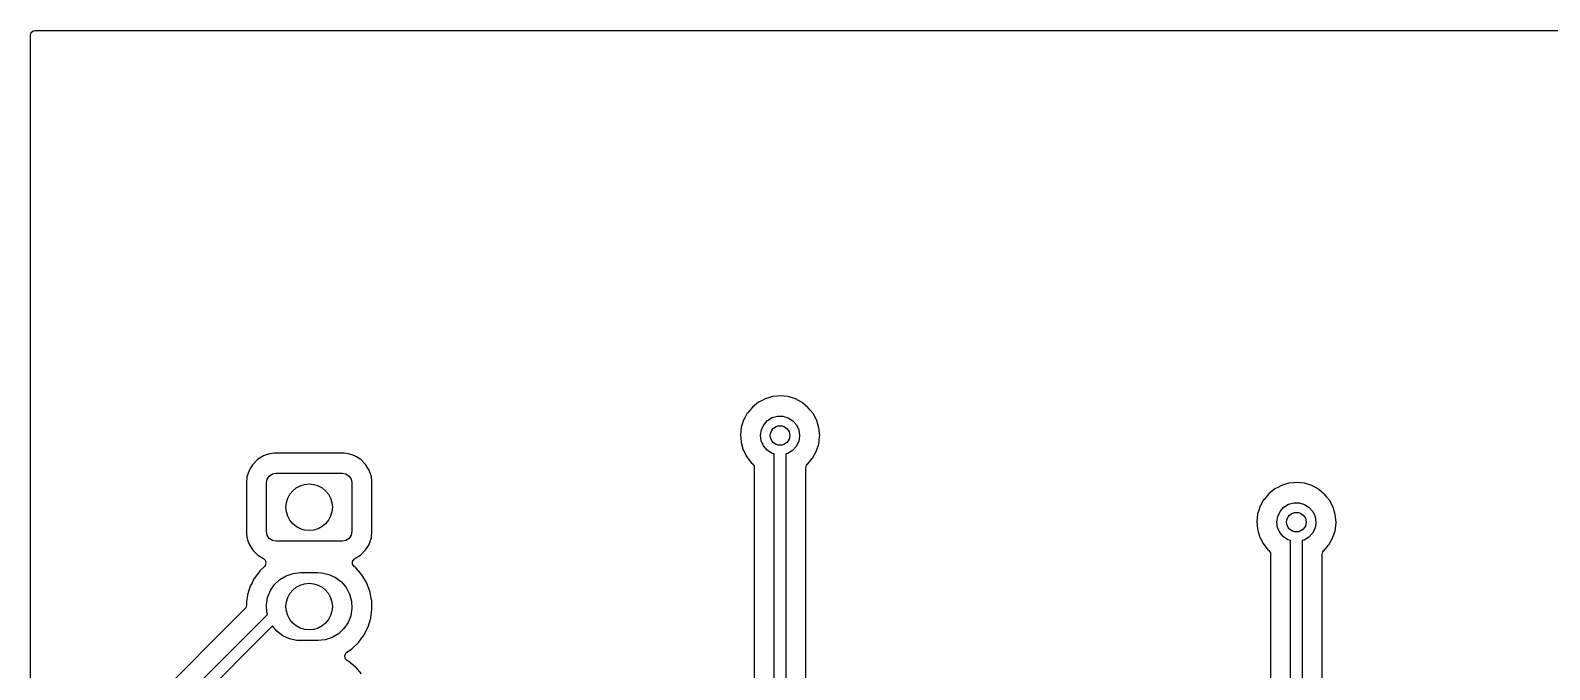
# Model space of a CAD drawing. Extents: x 41 to 172, y -227 to -42.
# Drawn here: x 40.51 to 79.38, y -58.76 to -42.42 of the extents above; entities that cross this region are included whole.
import ezdxf

# ---------------------------------------------------------------- set-up
doc = ezdxf.new("R2010")
doc.units = 0
doc.layers.add('BLACK', color=7, linetype='CONTINUOUS')

msp = doc.modelspace()

# ---------------------------------------------------------------- linework, layer by layer
at = {"layer": 'BLACK', "linetype": 'CONTINUOUS'}
for p, q in [((40.5135, -42.5445), (40.5335, -42.4764)), ((40.5135, -226.695), (40.5135, -42.5445)), ((40.5335, -42.4764), (40.5872, -42.4299)), ((40.5872, -42.4299), (40.6395, -42.4185)), ((40.6395, -42.4185), (171.451, -42.4185)), ((58.981, -52.0515), (58.8538, -52.203)), ((59.1351, -51.9276), (58.981, -52.0515)), ((59.2141, -51.8862), (59.1351, -51.9276)), ((59.3049, -51.8388), (59.2141, -51.8862)), ((59.3104, -51.8359), (59.3049, -51.8388)), ((59.3049, -51.8388), (59.3049, -51.8388)), ((59.3923, -51.8118), (59.3104, -51.8359)), ((59.4942, -51.7818), (59.3923, -51.8118)), ((59.5001, -51.7801), (59.4942, -51.7818)), ((59.4942, -51.7818), (59.4942, -51.7818)), ((59.5062, -51.7795), (59.5001, -51.7801)), ((59.5063, -51.7795), (59.5062, -51.7795)), ((59.6257, -51.7687), (59.5063, -51.7795)), ((59.6971, -51.7622), (59.6257, -51.7687)), ((59.7032, -51.7628), (59.6971, -51.7622)), ((59.8876, -51.7822), (59.7032, -51.7628)), ((59.7032, -51.7628), (59.7032, -51.7628)), ((59.8938, -51.7828), (59.8876, -51.7822)), ((59.8876, -51.7822), (59.8876, -51.7822)), ((60.0827, -51.8413), (59.8938, -51.7828)), ((60.2567, -51.9354), (60.0827, -51.8413)), ((60.2614, -51.9393), (60.2567, -51.9354)), ((60.4027, -52.0562), (60.2614, -51.9393)), ((60.2614, -51.9393), (60.2614, -51.9393)), ((60.4091, -52.0614), (60.4027, -52.0562)), ((60.413, -52.0662), (60.4091, -52.0614)), ((60.4631, -52.1277), (60.413, -52.0662)), ((60.413, -52.0662), (60.413, -52.0662)), ((58.7567, -52.3822), (58.7148, -52.5143)), ((58.7586, -52.3763), (58.7567, -52.3822)), ((58.7567, -52.3822), (58.7567, -52.3822)), ((58.7869, -52.3247), (58.7586, -52.3763)), ((58.8509, -52.2084), (58.7869, -52.3247)), ((58.8538, -52.203), (58.8509, -52.2084)), ((58.8509, -52.2084), (58.8509, -52.2084)), ((59.2721, -52.501), (59.3659, -52.3947)), ((59.3659, -52.3947), (59.4858, -52.3191)), ((59.4858, -52.3191), (59.6221, -52.2801)), ((59.6221, -52.2801), (59.7639, -52.281)), ((59.7639, -52.281), (59.8997, -52.3216)), ((59.8997, -52.3216), (60.0187, -52.3987)), ((60.0187, -52.3987), (60.1112, -52.5061)), ((60.5341, -52.2147), (60.4631, -52.1277)), ((60.6269, -52.3893), (60.5341, -52.2147)), ((60.6841, -52.5787), (60.6269, -52.3893)), ((58.6988, -52.5648), (58.6767, -52.7614)), ((58.6767, -52.7614), (58.6772, -52.7675)), ((58.6772, -52.7675), (58.6914, -52.9368)), ((58.7148, -52.5143), (58.6988, -52.5648)), ((59.19, -52.7694), (59.2118, -52.6293)), ((59.2084, -52.91), (59.19, -52.7694)), ((59.2118, -52.6293), (59.2721, -52.501)), ((60.1112, -52.5061), (60.1699, -52.6352)), ((60.1899, -52.7877), (60.1663, -52.9275)), ((60.1699, -52.6352), (60.19, -52.7755)), ((60.19, -52.7755), (60.1899, -52.7877)), ((60.6782, -53), (60.703, -52.8038)), ((60.7034, -52.7755), (60.6841, -52.5787)), ((60.703, -52.8038), (60.7034, -52.7755)), ((46.7463, -53.2318), (46.6507, -53.2418)), ((46.7464, -53.2318), (46.7463, -53.2318)), ((46.7496, -53.2315), (46.7464, -53.2318)), ((48.5404, -53.2315), (46.7496, -53.2315)), ((48.595, -53.2371), (48.5404, -53.2315)), ((48.638, -53.2415), (48.595, -53.2371)), ((58.6914, -52.9368), (58.6933, -52.9584)), ((58.6933, -52.9584), (58.7478, -53.1486)), ((58.7478, -53.1486), (58.7506, -53.154)), ((58.7506, -53.154), (58.8245, -53.2979)), ((59.2655, -53.0397), (59.2084, -52.91)), ((59.3567, -53.1482), (59.2655, -53.0397)), ((59.4747, -53.2268), (59.3567, -53.1482)), ((59.54, -53.2472), (59.4747, -53.2268)), ((59.8886, -53.2344), (59.84, -53.2476)), ((60.0094, -53.1602), (59.8886, -53.2344)), ((60.1045, -53.0551), (60.0094, -53.1602)), ((60.1663, -52.9275), (60.1045, -53.0551)), ((60.5181, -53.3597), (60.6158, -53.1877)), ((60.6158, -53.1877), (60.6782, -53)), ((46.1969, -53.5229), (46.127, -53.6363)), ((46.2007, -53.5167), (46.1969, -53.5229)), ((46.1969, -53.5229), (46.1969, -53.5229)), ((46.3257, -53.3915), (46.2007, -53.5167)), ((46.4761, -53.2984), (46.3257, -53.3915)), ((46.5485, -53.2743), (46.4761, -53.2984)), ((46.6373, -53.2447), (46.5485, -53.2743)), ((46.6438, -53.2425), (46.6373, -53.2447)), ((46.6373, -53.2447), (46.6373, -53.2447)), ((46.6507, -53.2418), (46.6438, -53.2425)), ((46.6507, -53.2418), (46.6507, -53.2418)), ((48.6449, -53.2422), (48.638, -53.2415)), ((48.638, -53.2415), (48.638, -53.2415)), ((48.6514, -53.2444), (48.6449, -53.2422)), ((48.733, -53.2714), (48.6514, -53.2444)), ((48.6514, -53.2444), (48.6514, -53.2444)), ((48.8127, -53.2979), (48.733, -53.2714)), ((48.819, -53.3017), (48.8127, -53.2979)), ((48.8559, -53.3245), (48.819, -53.3017)), ((48.819, -53.3017), (48.819, -53.3017)), ((48.9633, -53.3907), (48.8559, -53.3245)), ((49.0885, -53.5157), (48.9633, -53.3907)), ((49.1815, -53.6661), (49.0885, -53.5157)), ((58.8245, -53.2979), (58.8382, -53.3245)), ((58.8382, -53.3245), (58.961, -53.4795)), ((58.961, -53.4795), (58.9657, -53.4835)), ((58.9657, -53.4835), (58.9657, -53.4835)), ((58.9657, -53.4835), (58.9872, -53.5017)), ((58.9872, -53.5017), (59.0261, -53.5611)), ((59.0261, -53.5611), (59.0315, -53.5977)), ((59.0315, -53.5977), (59.0315, -82.3739)), ((59.54, -82.6338), (59.54, -53.2472)), ((59.84, -53.2476), (59.84, -82.5044)), ((60.3485, -53.601), (60.3685, -53.5328)), ((60.3485, -68.2846), (60.3485, -53.601)), ((60.3685, -53.5328), (60.3862, -53.5115)), ((60.3862, -53.5115), (60.3888, -53.5094)), ((60.3888, -53.5094), (60.4797, -53.4041)), ((60.4797, -53.4041), (60.514, -53.3643)), ((60.514, -53.3643), (60.5181, -53.3597)), ((60.514, -53.3643), (60.514, -53.3643)), ((46.0479, -53.8767), (46.0415, -53.9396)), ((46.0415, -53.9396), (46.0415, -55.2804)), ((46.0515, -53.842), (46.0479, -53.8767)), ((46.0522, -53.8351), (46.0515, -53.842)), ((46.0515, -53.842), (46.0515, -53.842)), ((46.1079, -53.6673), (46.0522, -53.8351)), ((46.127, -53.6363), (46.1079, -53.6673)), ((46.55, -53.99), (46.569, -53.8943)), ((46.55, -55.23), (46.55, -53.99)), ((46.569, -53.8943), (46.6232, -53.8132)), ((46.6232, -53.8132), (46.7043, -53.759)), ((46.7043, -53.759), (46.8, -53.74)), ((46.8, -53.74), (48.49, -53.74)), ((48.49, -53.74), (48.5857, -53.759)), ((48.5857, -53.759), (48.6668, -53.8132)), ((48.6668, -53.8132), (48.721, -53.8943)), ((48.721, -53.8943), (48.74, -53.99)), ((48.74, -53.99), (48.74, -55.23)), ((49.2375, -53.8338), (49.1815, -53.6661)), ((49.2382, -53.8407), (49.2375, -53.8338)), ((49.2479, -53.9343), (49.2382, -53.8407)), ((49.2382, -53.8407), (49.2382, -53.8407)), ((49.2485, -53.9396), (49.2479, -53.9343)), ((49.2485, -55.2804), (49.2485, -53.9396)), ((72.7022, -53.9973), (72.5971, -54.0282)), ((72.7081, -53.9956), (72.7022, -53.9973)), ((72.7022, -53.9973), (72.7022, -53.9973)), ((72.7142, -53.995), (72.7081, -53.9956)), ((72.7143, -53.995), (72.7142, -53.995)), ((72.8226, -53.9852), (72.7143, -53.995)), ((72.9051, -53.9776), (72.8226, -53.9852)), ((72.9112, -53.9783), (72.9051, -53.9776)), ((73.0956, -53.9977), (72.9112, -53.9783)), ((72.9112, -53.9783), (72.9112, -53.9783)), ((73.1018, -53.9983), (73.0956, -53.9977)), ((73.0956, -53.9977), (73.0956, -53.9977)), ((73.2907, -54.0568), (73.1018, -53.9983)), ((72.189, -54.267), (72.0618, -54.4185)), ((72.3431, -54.143), (72.189, -54.267)), ((72.4221, -54.1017), (72.3431, -54.143)), ((72.5129, -54.0543), (72.4221, -54.1017)), ((72.5184, -54.0514), (72.5129, -54.0543)), ((72.5129, -54.0543), (72.5129, -54.0543)), ((72.5971, -54.0282), (72.5184, -54.0514)), ((73.4647, -54.1509), (73.2907, -54.0568)), ((73.4694, -54.1548), (73.4647, -54.1509)), ((73.6123, -54.273), (73.4694, -54.1548)), ((73.4694, -54.1548), (73.4694, -54.1548)), ((73.6171, -54.2769), (73.6123, -54.273)), ((73.621, -54.2817), (73.6171, -54.2769)), ((73.6717, -54.3439), (73.621, -54.2817)), ((73.621, -54.2817), (73.621, -54.2817)), ((73.7421, -54.4302), (73.6717, -54.3439)), ((71.9068, -54.7803), (71.8847, -54.9769)), ((71.9418, -54.6698), (71.9068, -54.7803)), ((71.9647, -54.5977), (71.9418, -54.6698)), ((71.9666, -54.5918), (71.9647, -54.5977)), ((71.9647, -54.5977), (71.9647, -54.5977)), ((71.9801, -54.5672), (71.9666, -54.5918)), ((72.0589, -54.4239), (71.9801, -54.5672)), ((72.0618, -54.4185), (72.0589, -54.4239)), ((72.0589, -54.4239), (72.0589, -54.4239)), ((72.4198, -54.8448), (72.4801, -54.7165)), ((72.4801, -54.7165), (72.5739, -54.6102)), ((72.5739, -54.6102), (72.6938, -54.5346)), ((72.6938, -54.5346), (72.8301, -54.4956)), ((72.8301, -54.4956), (72.9719, -54.4965)), ((72.9719, -54.4965), (73.1077, -54.5371)), ((73.1077, -54.5371), (73.2267, -54.6142)), ((73.2267, -54.6142), (73.3192, -54.7216)), ((73.3192, -54.7216), (73.3779, -54.8507)), ((73.8349, -54.6048), (73.7421, -54.4302)), ((73.8921, -54.7942), (73.8349, -54.6048)), ((73.9114, -54.991), (73.8921, -54.7942)), ((71.8847, -54.9769), (71.9013, -55.1739)), ((71.9013, -55.1739), (71.9209, -55.2425)), ((72.398, -54.9849), (72.4198, -54.8448)), ((72.4164, -55.1255), (72.398, -54.9849)), ((72.4735, -55.2552), (72.4164, -55.1255)), ((73.3743, -55.143), (73.3125, -55.2706)), ((73.3979, -55.0032), (73.3743, -55.143)), ((73.3779, -54.8507), (73.398, -54.991)), ((73.398, -54.991), (73.3979, -55.0032)), ((73.8862, -55.2155), (73.911, -55.0193)), ((73.911, -55.0193), (73.9114, -54.991)), ((46.0415, -55.2804), (46.0418, -55.2836)), ((46.0418, -55.2836), (46.0418, -55.2836)), ((46.0418, -55.2836), (46.051, -55.372)), ((46.051, -55.372), (46.0525, -55.3862)), ((46.0525, -55.3862), (46.0547, -55.3927)), ((46.0547, -55.3927), (46.0547, -55.3927)), ((46.0547, -55.3927), (46.0706, -55.4404)), ((46.0706, -55.4404), (46.1084, -55.5539)), ((46.1084, -55.5539), (46.2015, -55.7043)), ((46.569, -55.3257), (46.55, -55.23)), ((46.6232, -55.4068), (46.569, -55.3257)), ((46.7043, -55.461), (46.6232, -55.4068)), ((46.8, -55.48), (46.7043, -55.461)), ((48.49, -55.48), (46.8, -55.48)), ((48.5857, -55.461), (48.49, -55.48)), ((48.6668, -55.4068), (48.5857, -55.461)), ((48.721, -55.3257), (48.6668, -55.4068)), ((48.74, -55.23), (48.721, -55.3257)), ((49.0974, -55.6901), (49.1783, -55.559)), ((49.1783, -55.559), (49.1821, -55.5527)), ((49.1783, -55.559), (49.1783, -55.559)), ((49.1821, -55.5527), (49.2273, -55.4166)), ((49.2273, -55.4166), (49.2356, -55.3914)), ((49.2356, -55.3914), (49.2378, -55.3849)), ((49.2356, -55.3914), (49.2356, -55.3914)), ((49.2378, -55.3849), (49.2394, -55.3695)), ((49.2394, -55.3695), (49.243, -55.334)), ((49.243, -55.334), (49.2485, -55.2804)), ((71.9209, -55.2425), (71.9527, -55.3532)), ((71.9527, -55.3532), (71.9558, -55.364)), ((71.9558, -55.364), (71.9671, -55.3862)), ((71.9671, -55.3862), (72.0394, -55.5267)), ((72.0394, -55.5267), (72.0462, -55.54)), ((72.0462, -55.54), (72.169, -55.695)), ((72.5647, -55.3637), (72.4735, -55.2552)), ((72.6827, -55.4423), (72.5647, -55.3637)), ((72.748, -55.4627), (72.6827, -55.4423)), ((72.748, -62.992), (72.748, -55.4627)), ((73.0966, -55.4499), (73.048, -55.4631)), ((73.048, -55.4631), (73.048, -62.9299)), ((73.2174, -55.3757), (73.0966, -55.4499)), ((73.3125, -55.2706), (73.2174, -55.3757)), ((73.7261, -55.5751), (73.8238, -55.4032)), ((73.8238, -55.4032), (73.8862, -55.2155)), ((46.2015, -55.7043), (46.2067, -55.7095)), ((46.2067, -55.7095), (46.2381, -55.7409)), ((46.2381, -55.7409), (46.3267, -55.8293)), ((46.3267, -55.8293), (46.3329, -55.8331)), ((46.3329, -55.8331), (46.3329, -55.8331)), ((46.3329, -55.8331), (46.4773, -55.9221)), ((46.4773, -55.9221), (46.4759, -55.9243)), ((46.4759, -55.9243), (46.5203, -55.9633)), ((48.7553, -55.998), (48.792, -55.9372)), ((48.792, -55.9372), (48.8144, -55.9223)), ((48.8139, -55.9215), (48.9581, -55.8323)), ((48.8144, -55.9223), (48.8139, -55.9215)), ((48.9581, -55.8323), (48.9643, -55.8285)), ((48.9643, -55.8285), (49.0893, -55.7033)), ((49.0893, -55.7033), (49.0974, -55.6901)), ((72.169, -55.695), (72.1737, -55.6989)), ((72.1737, -55.6989), (72.1737, -55.6989)), ((72.1737, -55.6989), (72.1952, -55.7172)), ((72.1952, -55.7172), (72.2341, -55.7766)), ((72.2341, -55.7766), (72.2395, -55.8131)), ((72.2395, -55.8131), (72.2395, -62.9099)), ((73.5565, -55.8165), (73.5765, -55.7483)), ((73.5565, -60.8429), (73.5565, -55.8165)), ((73.5765, -55.7483), (73.5942, -55.727)), ((73.5942, -55.727), (73.5968, -55.7249)), ((73.5968, -55.7249), (73.6779, -55.6309)), ((73.6779, -55.6309), (73.722, -55.5798)), ((73.722, -55.5798), (73.7261, -55.5751)), ((73.722, -55.5798), (73.722, -55.5798)), ((46.3635, -56.2606), (46.2442, -56.421)), ((46.3806, -56.2376), (46.3635, -56.2606)), ((46.3838, -56.2333), (46.3806, -56.2376)), ((46.3877, -56.2296), (46.3838, -56.2333)), ((46.5007, -56.1218), (46.3877, -56.2296)), ((46.3877, -56.2296), (46.3877, -56.2296)), ((46.5192, -56.0995), (46.5007, -56.1218)), ((46.5398, -56.0316), (46.5192, -56.0995)), ((46.5203, -55.9633), (46.5398, -56.0316)), ((47.0551, -56.3602), (47.2332, -56.3003)), ((47.2332, -56.3003), (47.42, -56.28)), ((47.42, -56.28), (47.87, -56.28)), ((47.87, -56.28), (47.967, -56.2854)), ((47.967, -56.2854), (48.1504, -56.3264)), ((48.1504, -56.3264), (48.3207, -56.4058)), ((48.7572, -56.0689), (48.7553, -55.998)), ((48.7972, -56.1276), (48.7572, -56.0689)), ((48.8345, -56.1582), (48.7972, -56.1276)), ((48.9878, -56.3349), (48.8345, -56.1582)), ((48.9906, -56.3394), (48.9878, -56.3349)), ((49.0167, -56.3823), (48.9906, -56.3394)), ((48.9906, -56.3394), (48.9906, -56.3394)), ((46.1382, -56.6295), (46.0688, -56.8529)), ((46.1838, -56.5398), (46.1382, -56.6295)), ((46.2418, -56.4257), (46.1838, -56.5398)), ((46.2442, -56.421), (46.2418, -56.4257)), ((46.2418, -56.4257), (46.2418, -56.4257)), ((46.6518, -56.7416), (46.7575, -56.5861)), ((46.7575, -56.5861), (46.894, -56.457)), ((46.894, -56.457), (47.0551, -56.3602)), ((48.3207, -56.4058), (48.47, -56.52)), ((48.47, -56.52), (48.5913, -56.6635)), ((48.5913, -56.6635), (48.6789, -56.8297)), ((49.1092, -56.5349), (49.0167, -56.3823)), ((49.1951, -56.7524), (49.1092, -56.5349)), ((46.0391, -57.1126), (46.0217, -57.1815)), ((46.0452, -57.0306), (46.0381, -57.0848)), ((46.0381, -57.0848), (46.0383, -57.0902)), ((46.0383, -57.0902), (46.0383, -57.0902)), ((46.0383, -57.0902), (46.0391, -57.1126)), ((46.0681, -56.8582), (46.0452, -57.0306)), ((46.0688, -56.8529), (46.0681, -56.8582)), ((46.0681, -56.8582), (46.0681, -56.8582)), ((46.5514, -57.1014), (46.582, -56.916)), ((46.5612, -57.2891), (46.5514, -57.1014)), ((46.582, -56.916), (46.6518, -56.7416)), ((48.6789, -56.8297), (48.7288, -57.0109)), ((48.7288, -57.0109), (48.7386, -57.1986)), ((49.2432, -56.9814), (49.1951, -56.7524)), ((49.2434, -56.9867), (49.2432, -56.9814)), ((49.2516, -57.2058), (49.2434, -56.9867)), ((41.4229, -62.5049), (46.5779, -57.3499)), ((46.0023, -57.2065), (43.5598, -59.649)), ((46.0217, -57.1815), (46.0023, -57.2065)), ((46.5779, -57.3499), (46.5612, -57.2891)), ((48.708, -57.384), (48.6382, -57.5584)), ((48.7386, -57.1986), (48.708, -57.384)), ((49.1518, -57.6705), (49.2212, -57.4471)), ((49.2212, -57.4471), (49.2234, -57.4303)), ((49.2234, -57.4303), (49.2512, -57.2205)), ((49.2512, -57.2205), (49.2519, -57.2152)), ((49.2512, -57.2205), (49.2512, -57.2205)), ((49.2519, -57.2152), (49.2516, -57.2058)), ((46.7065, -57.6457), (41.679, -62.6731)), ((46.82, -57.78), (46.7065, -57.6457)), ((46.9693, -57.8942), (46.82, -57.78)), ((47.1396, -57.9736), (46.9693, -57.8942)), ((48.396, -57.843), (48.2349, -57.9398)), ((48.5325, -57.7139), (48.396, -57.843)), ((48.6382, -57.5584), (48.5325, -57.7139)), ((48.9062, -58.0667), (49.0458, -57.879)), ((49.0458, -57.879), (49.1518, -57.6705)), ((47.323, -58.0146), (47.1396, -57.9736)), ((47.42, -58.02), (47.323, -58.0146)), ((47.87, -58.02), (47.42, -58.02)), ((48.0568, -57.9997), (47.87, -58.02)), ((48.2349, -57.9398), (48.0568, -57.9997)), ((48.608, -58.315), (48.6746, -58.2701)), ((48.6746, -58.2701), (48.7369, -58.2282)), ((48.7369, -58.2282), (48.9062, -58.0667)), ((48.5529, -58.4083), (48.5788, -58.3422)), ((48.5667, -58.4779), (48.5529, -58.4083)), ((48.616, -58.529), (48.5667, -58.4779)), ((48.5788, -58.3422), (48.608, -58.315)), ((48.6487, -58.5476), (48.616, -58.529)), ((48.6575, -58.5536), (48.6487, -58.5476)), ((48.83, -58.6951), (48.6575, -58.5536)), ((48.8377, -58.7026), (48.83, -58.6951)), ((48.9839, -58.8711), (48.8377, -58.7026))]:
    msp.add_line(p, q, dxfattribs=at)
at = {"layer": 'BLACK'}
for centre, radius in [((59.69, -52.7755), 0.25), ((47.645, -54.61), 0.595), ((72.898, -54.991), 0.25), ((47.645, -57.15), 0.595)]:
    msp.add_circle(centre, radius, dxfattribs=at)

doc.saveas('drawing.dxf')
